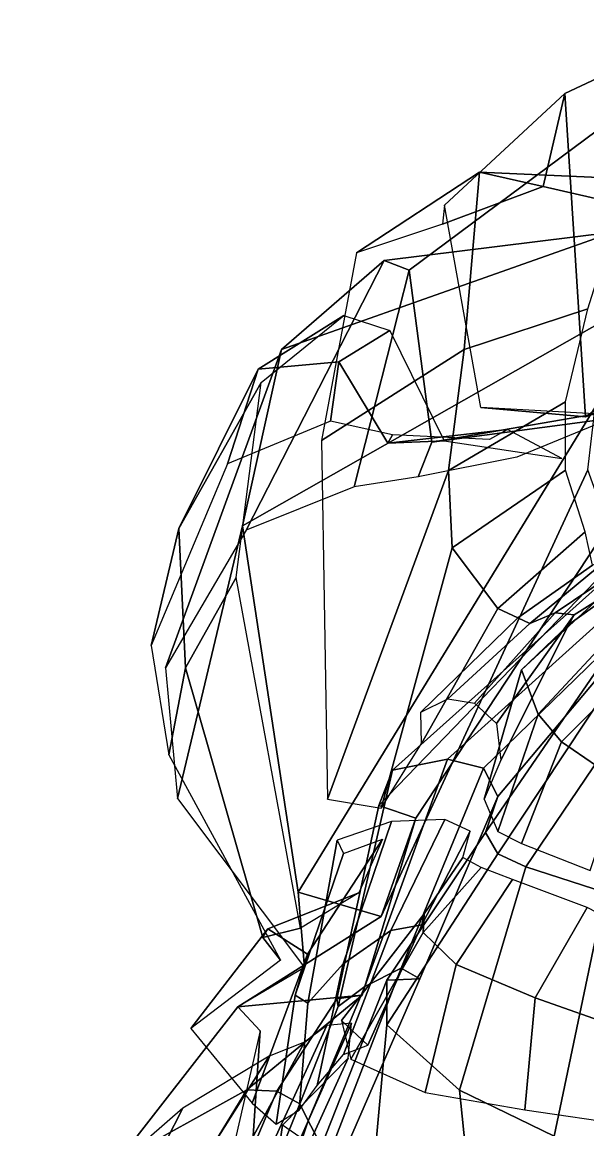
# Model space of a CAD drawing. Extents: x -1.42 to 1.42, y -1.59 to 1.05.
# Drawn here: x -1.38 to -0.892, y -0.033 to 0.922 of the extents above; entities that cross this region are included whole.
import ezdxf

# ---------------------------------------------------------------- set-up
doc = ezdxf.new("R2010")
doc.units = 0

msp = doc.modelspace()

# ---------------------------------------------------------------- linework, layer by layer
for points in [[(-0.78096, 0.92226, 12.61172), (-0.91211, 0.86064, 12.65114), (-0.93073, 0.78059, 12.94837), (-0.85158, 0.76248, 12.914)], [(-0.89417, 0.58182, 12.33285), (-0.91211, 0.86064, 12.65114), (-0.78096, 0.92226, 12.61172), (-0.77815, 0.62276, 12.31684)], [(-0.7752, 0.90989, 12.62456), (-1.04627, 0.70826, 12.64609), (-1.06777, 0.71669, 12.92649), (-0.80566, 0.74921, 12.87984)], [(-1.02668, 0.56004, 12.43854), (-1.04627, 0.70826, 12.64609), (-0.7752, 0.90989, 12.62456), (-0.79116, 0.59122, 12.31868)], [(-0.91211, 0.86064, 12.65114), (-1.01579, 0.76438, 12.65493), (-1.01754, 0.74807, 12.95535), (-0.93073, 0.78059, 12.94837)], [(-0.98447, 0.58994, 12.38268), (-1.01579, 0.76438, 12.65493), (-0.91211, 0.86064, 12.65114), (-0.89417, 0.58182, 12.33285)], [(-0.8466, 0.59113, 12.09631), (-1.02668, 0.56004, 12.43854), (-0.79116, 0.59122, 12.31868), (-0.628, 0.80142, 11.98148)], [(-1.09181, 0.72338, 13.20734), (-1.12188, 0.56138, 13.38017), (-0.99889, 0.63994, 13.38731), (-0.98573, 0.79286, 13.19956)], [(-0.93073, 0.78059, 12.94837), (-1.01754, 0.74807, 12.95535), (-1.09181, 0.72338, 13.20734), (-0.98573, 0.79286, 13.19956)], [(-0.98573, 0.79286, 13.19956), (-0.99889, 0.63994, 13.38731), (-0.8923, 0.67512, 13.374), (-0.85678, 0.7872, 13.16866)], [(-0.85158, 0.76248, 12.914), (-0.93073, 0.78059, 12.94837), (-0.98573, 0.79286, 13.19956), (-0.85678, 0.7872, 13.16866)], [(-1.15635, 0.63979, 13.18207), (-1.18999, 0.48772, 13.35222), (-0.85491, 0.67821, 13.34103), (-0.8051, 0.76416, 13.14624)], [(-0.80566, 0.74921, 12.87984), (-1.06777, 0.71669, 12.92649), (-1.15635, 0.63979, 13.18207), (-0.8051, 0.76416, 13.14624)], [(-0.77209, 0.66574, 12.10409), (-0.89417, 0.58182, 12.33285), (-0.77815, 0.62276, 12.31684), (-0.68503, 0.73931, 12.08438)], [(-1.15635, 0.63979, 13.18207), (-1.06777, 0.71669, 12.92649), (-1.18678, 0.48401, 12.83185), (-1.25642, 0.36523, 13.03991)], [(-1.06777, 0.71669, 12.92649), (-1.04627, 0.70826, 12.64609), (-1.09372, 0.52154, 12.65318), (-1.18678, 0.48401, 12.83185)], [(-1.04627, 0.70826, 12.64609), (-1.02668, 0.56004, 12.43854), (-1.03867, 0.5302, 12.46714), (-1.09372, 0.52154, 12.65318)], [(-1.17392, 0.61147, 13.17819), (-1.1026, 0.66928, 12.91284), (-1.17665, 0.62295, 12.88261), (-1.24489, 0.48549, 13.10326)], [(-1.18999, 0.48772, 13.35222), (-1.14204, 0.17193, 13.45546), (-0.88576, 0.59023, 13.51982), (-0.85491, 0.67821, 13.34103)], [(-1.1026, 0.66928, 12.91284), (-1.06307, 0.65621, 12.6495), (-1.10688, 0.62931, 12.66498), (-1.17665, 0.62295, 12.88261)], [(-0.99889, 0.63994, 13.38731), (-1.01251, 0.53563, 13.54606), (-0.91142, 0.59478, 13.5417), (-0.8923, 0.67512, 13.374)], [(-0.86586, 0.58313, 12.12211), (-0.98447, 0.58994, 12.38268), (-0.89417, 0.58182, 12.33285), (-0.77209, 0.66574, 12.10409)], [(-1.06307, 0.65621, 12.6495), (-1.016, 0.56126, 12.4329), (-1.06481, 0.55925, 12.4428), (-1.10688, 0.62931, 12.66498)], [(-1.18999, 0.48772, 13.35222), (-1.15635, 0.63979, 13.18207), (-1.25642, 0.36523, 13.03991), (-1.24604, 0.25274, 13.26773)], [(-1.12188, 0.56138, 13.38017), (-1.11681, 0.25202, 13.48945), (-1.01251, 0.53563, 13.54606), (-0.99889, 0.63994, 13.38731)], [(-1.24489, 0.48549, 13.10326), (-1.17665, 0.62295, 12.88261), (-1.20304, 0.54141, 12.85174), (-1.26873, 0.38454, 13.06833)], [(-1.17665, 0.62295, 12.88261), (-1.10688, 0.62931, 12.66498), (-1.11426, 0.57803, 12.66686), (-1.20304, 0.54141, 12.85174)], [(-1.10688, 0.62931, 12.66498), (-1.06481, 0.55925, 12.4428), (-1.0607, 0.56629, 12.45293), (-1.11426, 0.57803, 12.66686)], [(-1.19557, 0.44318, 13.36034), (-1.17392, 0.61147, 13.17819), (-1.24489, 0.48549, 13.10326), (-1.23922, 0.36529, 13.31386)], [(-1.01251, 0.53563, 13.54606), (-1.00916, 0.46877, 13.70445), (-0.91161, 0.53583, 13.69748), (-0.91142, 0.59478, 13.5417)], [(-1.14204, 0.17193, 13.45546), (-1.07034, 0.15083, 13.62577), (-0.89214, 0.53609, 13.67754), (-0.88576, 0.59023, 13.51982)], [(-1.02668, 0.56004, 12.43854), (-0.8466, 0.59113, 12.09631), (-0.95346, 0.54697, 12.18699), (-1.03867, 0.5302, 12.46714)], [(-1.06481, 0.55925, 12.4428), (-0.96161, 0.57102, 12.21645), (-0.9771, 0.56214, 12.23748), (-1.0607, 0.56629, 12.45293)], [(-1.016, 0.56126, 12.4329), (-0.91452, 0.54598, 12.20708), (-0.96161, 0.57102, 12.21645), (-1.06481, 0.55925, 12.4428)], [(-1.11681, 0.25202, 13.48945), (-1.07049, 0.24425, 13.65938), (-1.00916, 0.46877, 13.70445), (-1.01251, 0.53563, 13.54606)], [(-1.07034, 0.15083, 13.62577), (-1.04048, 0.23556, 13.8741), (-0.87469, 0.48722, 13.85307), (-0.89214, 0.53609, 13.67754)], [(-1.00916, 0.46877, 13.70445), (-0.96987, 0.41642, 13.87282), (-0.8944, 0.48271, 13.86704), (-0.91161, 0.53583, 13.69748)], [(-1.13664, 0.10684, 13.44967), (-1.14204, 0.17193, 13.45546), (-1.18999, 0.48772, 13.35222), (-1.24604, 0.25274, 13.26773)], [(-1.23922, 0.36529, 13.31386), (-1.24489, 0.48549, 13.10326), (-1.26873, 0.38454, 13.06833), (-1.25352, 0.29035, 13.28055)], [(-1.04048, 0.23556, 13.8741), (-1.07257, 0.24656, 14.05074), (-0.86921, 0.45716, 14.02306), (-0.87469, 0.48722, 13.85307)], [(-0.96987, 0.41642, 13.87282), (-0.9527, 0.40833, 14.04077), (-0.88829, 0.45383, 14.02568), (-0.8944, 0.48271, 13.86704)], [(-1.07049, 0.24425, 13.65938), (-1.03556, 0.3001, 13.86518), (-0.96987, 0.41642, 13.87282), (-1.00916, 0.46877, 13.70445)], [(-0.90871, 0.40259, 14.72608), (-0.94932, 0.36363, 14.90643), (-0.86308, 0.44328, 14.8849), (-0.81378, 0.47093, 14.71869)], [(-0.90394, 0.41118, 14.58181), (-0.90871, 0.40259, 14.72608), (-0.81378, 0.47093, 14.71869), (-0.81722, 0.46524, 14.5715)], [(-0.86921, 0.45716, 14.02306), (-1.07257, 0.24656, 14.05074), (-1.06057, 0.27692, 14.23648), (-0.85302, 0.4628, 14.20878)], [(-1.06057, 0.27692, 14.23648), (-1.01327, 0.28647, 14.42139), (-0.8149, 0.46539, 14.39798), (-0.85302, 0.4628, 14.20878)], [(-1.01327, 0.28647, 14.42139), (-0.98218, 0.27882, 14.60344), (-0.79336, 0.46226, 14.56346), (-0.8149, 0.46539, 14.39798)], [(-0.98218, 0.27882, 14.60344), (-0.96983, 0.25436, 14.73976), (-0.79286, 0.46469, 14.6994), (-0.79336, 0.46226, 14.56346)], [(-0.96983, 0.25436, 14.73976), (-0.98054, 0.22335, 14.91859), (-0.82965, 0.4431, 14.86566), (-0.79286, 0.46469, 14.6994)], [(-0.94233, 0.40344, 14.21591), (-0.92033, 0.41279, 14.40823), (-0.84223, 0.46531, 14.39851), (-0.87733, 0.45736, 14.20532)], [(-0.92033, 0.41279, 14.40823), (-0.90394, 0.41118, 14.58181), (-0.81722, 0.46524, 14.5715), (-0.84223, 0.46531, 14.39851)], [(-0.88829, 0.45383, 14.02568), (-0.9527, 0.40833, 14.04077), (-0.94233, 0.40344, 14.21591), (-0.87733, 0.45736, 14.20532)], [(-1.17262, 0.13264, 13.48837), (-1.14012, 0.14075, 13.48036), (-1.19557, 0.44318, 13.36034), (-1.23922, 0.36529, 13.31386)], [(-0.98054, 0.22335, 14.91859), (-0.96998, 0.20486, 15.08914), (-0.83622, 0.40635, 15.05335), (-0.82965, 0.4431, 14.86566)], [(-0.94932, 0.36363, 14.90643), (-0.93517, 0.32548, 15.08068), (-0.85996, 0.40588, 15.06851), (-0.86308, 0.44328, 14.8849)], [(-1.03556, 0.3001, 13.86518), (-1.03612, 0.32711, 14.04616), (-0.9527, 0.40833, 14.04077), (-0.96987, 0.41642, 13.87282)], [(-1.01294, 0.33845, 14.23323), (-0.99003, 0.33492, 14.41786), (-0.92033, 0.41279, 14.40823), (-0.94233, 0.40344, 14.21591)], [(-0.99003, 0.33492, 14.41786), (-0.97087, 0.31727, 14.59549), (-0.90394, 0.41118, 14.58181), (-0.92033, 0.41279, 14.40823)], [(-0.97087, 0.31727, 14.59549), (-0.96737, 0.28575, 14.734), (-0.90871, 0.40259, 14.72608), (-0.90394, 0.41118, 14.58181)], [(-0.9527, 0.40833, 14.04077), (-1.03612, 0.32711, 14.04616), (-1.01294, 0.33845, 14.23323), (-0.94233, 0.40344, 14.21591)], [(-0.96737, 0.28575, 14.734), (-0.9815, 0.25214, 14.9205), (-0.94932, 0.36363, 14.90643), (-0.90871, 0.40259, 14.72608)], [(-0.83026, 0.36444, 15.21456), (-0.83622, 0.40635, 15.05335), (-0.96998, 0.20486, 15.08914), (-0.94557, 0.19364, 15.2562)], [(-0.84398, 0.37226, 15.22344), (-0.85996, 0.40588, 15.06851), (-0.93517, 0.32548, 15.08068), (-0.91482, 0.30157, 15.2379)], [(-1.15738, 0.11317, 13.46565), (-1.17262, 0.13264, 13.48837), (-1.23922, 0.36529, 13.31386), (-1.25352, 0.29035, 13.28055)], [(-0.9815, 0.25214, 14.9205), (-0.96984, 0.22423, 15.08418), (-0.93517, 0.32548, 15.08068), (-0.94932, 0.36363, 14.90643)], [(-0.83026, 0.36444, 15.21456), (-0.94557, 0.19364, 15.2562), (-0.87741, 0.17162, 15.40866), (-0.79838, 0.31714, 15.36438)], [(-0.84398, 0.37226, 15.22344), (-0.91482, 0.30157, 15.2379), (-0.86462, 0.26708, 15.38892), (-0.80431, 0.33244, 15.37109)], [(-0.91482, 0.30157, 15.2379), (-0.93517, 0.32548, 15.08068), (-0.96984, 0.22423, 15.08418), (-0.94942, 0.21371, 15.24396)], [(-0.91482, 0.30157, 15.2379), (-0.94942, 0.21371, 15.24396), (-0.8903, 0.1906, 15.39685), (-0.86462, 0.26708, 15.38892)], [(-1.10755, 0.07315, 14.28122), (-1.08469, 0.09044, 14.48198), (-1.01327, 0.28647, 14.42139), (-1.06057, 0.27692, 14.23648)], [(-1.08469, 0.09044, 14.48198), (-1.05328, 0.10631, 14.64813), (-0.98218, 0.27882, 14.60344), (-1.01327, 0.28647, 14.42139)], [(-1.05328, 0.10631, 14.64813), (-1.03714, 0.09715, 14.77434), (-0.96983, 0.25436, 14.73976), (-0.98218, 0.27882, 14.60344)], [(-1.06057, 0.27692, 14.23648), (-1.07257, 0.24656, 14.05074), (-1.10883, 0.07977, 14.11156), (-1.10755, 0.07315, 14.28122)], [(-0.98054, 0.22335, 14.91859), (-0.96983, 0.25436, 14.73976), (-1.03714, 0.09715, 14.77434), (-1.06568, 0.09591, 14.95528)], [(-1.08675, 0.08289, 13.92987), (-1.10883, 0.07977, 14.11156), (-1.07257, 0.24656, 14.05074), (-1.04048, 0.23556, 13.8741)], [(-1.04048, 0.23556, 13.8741), (-1.07034, 0.15083, 13.62577), (-1.19416, 0.07304, 13.71375), (-1.08675, 0.08289, 13.92987)], [(-1.13361, 0.07621, 14.26187), (-1.10326, 0.11009, 14.4549), (-1.06167, 0.23271, 14.43709), (-1.10842, 0.21657, 14.24552)], [(-1.10326, 0.11009, 14.4549), (-1.06209, 0.13889, 14.63119), (-1.01556, 0.23461, 14.61611), (-1.06167, 0.23271, 14.43709)], [(-1.06209, 0.13889, 14.63119), (-1.03526, 0.14377, 14.7614), (-0.99357, 0.22442, 14.75862), (-1.01556, 0.23461, 14.61611)], [(-1.0656, 0.05748, 15.17471), (-0.96998, 0.20486, 15.08914), (-0.98054, 0.22335, 14.91859), (-1.06568, 0.09591, 14.95528)], [(-0.99989, 0.20166, 14.92322), (-0.99357, 0.22442, 14.75862), (-1.03526, 0.14377, 14.7614), (-1.0334, 0.15313, 14.93957)], [(-1.06919, 0.2176, 13.88057), (-1.08973, 0.17137, 13.66161), (-1.16825, 0.14019, 13.68443), (-1.1339, 0.11821, 13.91913)], [(-1.1339, 0.11821, 13.91913), (-1.14463, 0.08311, 14.09586), (-1.10292, 0.20525, 14.0623), (-1.06919, 0.2176, 13.88057)], [(-1.10842, 0.21657, 14.24552), (-1.10292, 0.20525, 14.0623), (-1.14463, 0.08311, 14.09586), (-1.13361, 0.07621, 14.26187)], [(-0.94557, 0.19364, 15.2562), (-0.96998, 0.20486, 15.08914), (-1.0656, 0.05748, 15.17471), (-1.0028, 0.00112, 15.35589)], [(-1.03417, 0.13701, 15.1259), (-0.98418, 0.193, 15.10168), (-0.99989, 0.20166, 14.92322), (-1.0334, 0.15313, 14.93957)], [(-0.95721, 0.18267, 15.26807), (-0.98418, 0.193, 15.10168), (-1.03417, 0.13701, 15.1259), (-1.00571, 0.10957, 15.2999)], [(-0.92138, -0.03855, 15.48796), (-0.87741, 0.17162, 15.40866), (-0.94557, 0.19364, 15.2562), (-1.0028, 0.00112, 15.35589)], [(-0.93763, 0.08062, 15.45071), (-0.89282, 0.15849, 15.41654), (-0.95721, 0.18267, 15.26807), (-1.00571, 0.10957, 15.2999)], [(-1.07034, 0.15083, 13.62577), (-1.14204, 0.17193, 13.45546), (-1.13664, 0.10684, 13.44967), (-1.19416, 0.07304, 13.71375)], [(-1.08973, 0.17137, 13.66161), (-1.14012, 0.14075, 13.48036), (-1.17262, 0.13264, 13.48837), (-1.16825, 0.14019, 13.68443)], [(-0.82289, -0.06952, 15.59449), (-0.8139, 0.13679, 15.52979), (-0.87741, 0.17162, 15.40866), (-0.92138, -0.03855, 15.48796)], [(-1.0334, 0.15313, 14.93957), (-1.03526, 0.14377, 14.7614), (-1.08199, 0.03999, 14.76534), (-1.10475, 0.06109, 14.95454)], [(-1.09666, 0.0279, 15.16102), (-1.03417, 0.13701, 15.1259), (-1.0334, 0.15313, 14.93957), (-1.10475, 0.06109, 14.95454)], [(-0.86254, 0.05419, 15.57304), (-0.83258, 0.12759, 15.54203), (-0.89282, 0.15849, 15.41654), (-0.93763, 0.08062, 15.45071)], [(-1.10281, 0.03189, 14.6359), (-1.08199, 0.03999, 14.76534), (-1.03526, 0.14377, 14.7614), (-1.06209, 0.13889, 14.63119)], [(-1.16825, 0.14019, 13.68443), (-1.17262, 0.13264, 13.48837), (-1.15738, 0.11317, 13.46565), (-1.23459, 0.05423, 13.72023)], [(-1.1339, 0.11821, 13.91913), (-1.16825, 0.14019, 13.68443), (-1.23459, 0.05423, 13.72023), (-1.18182, -0.01004, 13.94604)], [(-1.12577, 0.00517, 14.46022), (-1.10281, 0.03189, 14.6359), (-1.06209, 0.13889, 14.63119), (-1.10326, 0.11009, 14.4549)], [(-1.00571, 0.10957, 15.2999), (-1.03417, 0.13701, 15.1259), (-1.09666, 0.0279, 15.16102), (-1.0325, -0.00096, 15.33154)], [(-1.18182, -0.01004, 13.94604), (-1.16094, -0.02831, 14.11051), (-1.14463, 0.08311, 14.09586), (-1.1339, 0.11821, 13.91913)], [(-1.14113, -0.01608, 14.2783), (-1.12577, 0.00517, 14.46022), (-1.10326, 0.11009, 14.4549), (-1.13361, 0.07621, 14.26187)], [(-1.08469, 0.09044, 14.48198), (-1.13339, -0.02548, 14.54066), (-1.11657, -0.05721, 14.70392), (-1.05328, 0.10631, 14.64813)], [(-1.05328, 0.10631, 14.64813), (-1.11657, -0.05721, 14.70392), (-1.11851, -0.08963, 14.8184), (-1.03714, 0.09715, 14.77434)], [(-0.9466, -0.01586, 15.47757), (-0.93763, 0.08062, 15.45071), (-1.00571, 0.10957, 15.2999), (-1.0325, -0.00096, 15.33154)], [(-1.11851, -0.08963, 14.8184), (-1.14172, -0.0973, 15.00115), (-1.06568, 0.09591, 14.95528), (-1.03714, 0.09715, 14.77434)], [(-1.06568, 0.09591, 14.95528), (-1.14172, -0.0973, 15.00115), (-1.08315, -0.13415, 15.23135), (-1.0656, 0.05748, 15.17471)], [(-1.14061, -0.01077, 14.34706), (-1.13339, -0.02548, 14.54066), (-1.08469, 0.09044, 14.48198), (-1.10755, 0.07315, 14.28122)], [(-1.19416, 0.07304, 13.71375), (-1.29822, -0.06066, 13.81522), (-1.18646, 0.0012, 14.0214), (-1.08675, 0.08289, 13.92987)], [(-1.18646, 0.0012, 14.0214), (-1.16047, 0.0003, 14.1734), (-1.10883, 0.07977, 14.11156), (-1.08675, 0.08289, 13.92987)], [(-1.13361, 0.07621, 14.26187), (-1.14463, 0.08311, 14.09586), (-1.16094, -0.02831, 14.11051), (-1.14113, -0.01608, 14.2783)], [(-1.10883, 0.07977, 14.11156), (-1.16047, 0.0003, 14.1734), (-1.14061, -0.01077, 14.34706), (-1.10755, 0.07315, 14.28122)], [(-0.85597, -0.02908, 15.59426), (-0.86254, 0.05419, 15.57304), (-0.93763, 0.08062, 15.45071), (-0.9466, -0.01586, 15.47757)], [(-1.18112, -0.04278, 13.3796), (-1.29822, -0.06066, 13.81522), (-1.19416, 0.07304, 13.71375), (-1.17488, 0.05233, 13.37115)], [(-1.1172, 0.05693, 14.52606), (-1.19056, -0.10289, 14.57087), (-1.17304, -0.11516, 14.72907), (-1.09609, 0.05882, 14.71241)], [(-1.17304, -0.11516, 14.72907), (-1.1714, -0.13041, 14.8358), (-1.09906, 0.02862, 14.83029), (-1.09609, 0.05882, 14.71241)], [(-0.98358, -0.18709, 15.39111), (-1.0028, 0.00112, 15.35589), (-1.0656, 0.05748, 15.17471), (-1.08315, -0.13415, 15.23135)], [(-1.18112, -0.04278, 13.3796), (-1.17488, 0.05233, 13.37115), (-1.25701, -0.30627, 13.15625), (-1.28823, -0.49166, 13.53206)], [(-1.21426, -0.10022, 14.37595), (-1.19056, -0.10289, 14.57087), (-1.1172, 0.05693, 14.52606), (-1.13653, 0.04255, 14.35141)], [(-1.13653, 0.04255, 14.35141), (-1.16717, 0.03044, 14.17836), (-1.23858, -0.08325, 14.20786), (-1.21426, -0.10022, 14.37595)], [(-1.30029, -0.12961, 14.0787), (-1.23858, -0.08325, 14.20786), (-1.16717, 0.03044, 14.17836), (-1.24137, -0.01445, 14.02642)], [(-1.15568, -0.02928, 15.01752), (-1.09906, 0.02862, 14.83029), (-1.1714, -0.13041, 14.8358), (-1.17212, -0.14684, 15.03478)], [(-1.18646, 0.0012, 14.0214), (-1.29822, -0.06066, 13.81522), (-1.35299, -0.23222, 13.86141), (-1.25865, -0.11729, 14.07043)], [(-1.25865, -0.11729, 14.07043), (-1.20382, -0.1028, 14.2111), (-1.16047, 0.0003, 14.1734), (-1.18646, 0.0012, 14.0214)], [(-1.14061, -0.01077, 14.34706), (-1.16047, 0.0003, 14.1734), (-1.20382, -0.1028, 14.2111), (-1.18426, -0.11884, 14.40351)], [(-0.90892, -0.20768, 15.51929), (-0.92138, -0.03855, 15.48796), (-1.0028, 0.00112, 15.35589), (-0.98358, -0.18709, 15.39111)], [(-1.24137, -0.01445, 14.02642), (-1.33171, -0.09316, 13.85244), (-1.38008, -0.24796, 13.90275), (-1.30029, -0.12961, 14.0787)], [(-1.18426, -0.11884, 14.40351), (-1.17114, -0.13933, 14.60445), (-1.13339, -0.02548, 14.54066), (-1.14061, -0.01077, 14.34706)], [(-1.13339, -0.02548, 14.54066), (-1.17114, -0.13933, 14.60445), (-1.14791, -0.14882, 14.73893), (-1.11657, -0.05721, 14.70392)], [(-1.17212, -0.14684, 15.03478), (-1.10731, -0.18747, 15.24577), (-1.1041, -0.06477, 15.23225), (-1.15568, -0.02928, 15.01752)]]:
    msp.add_3dface(points)

doc.saveas('drawing.dxf')
